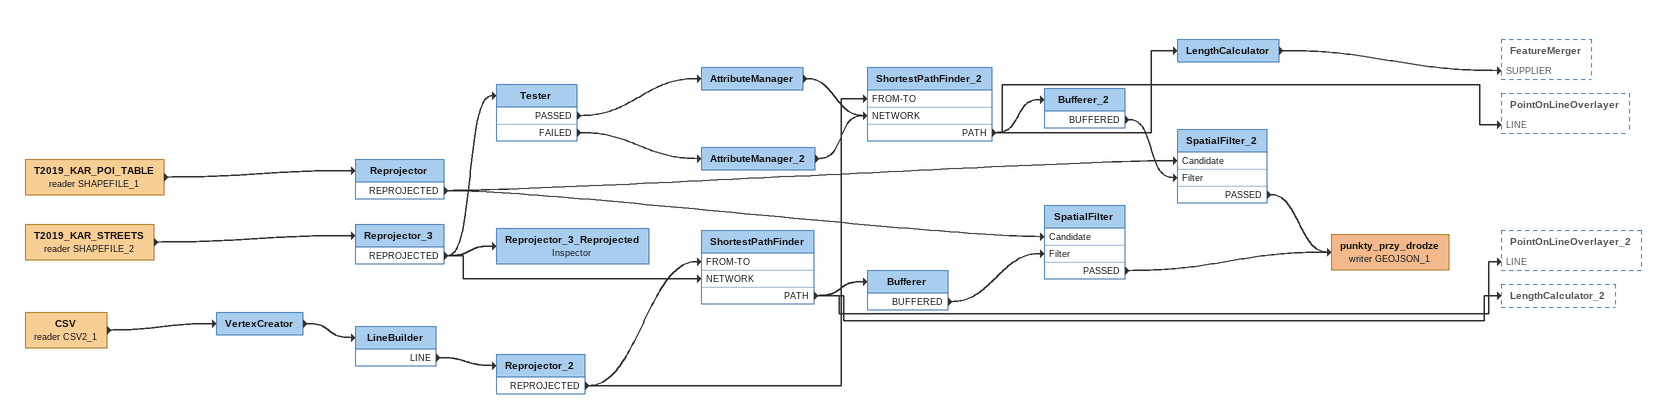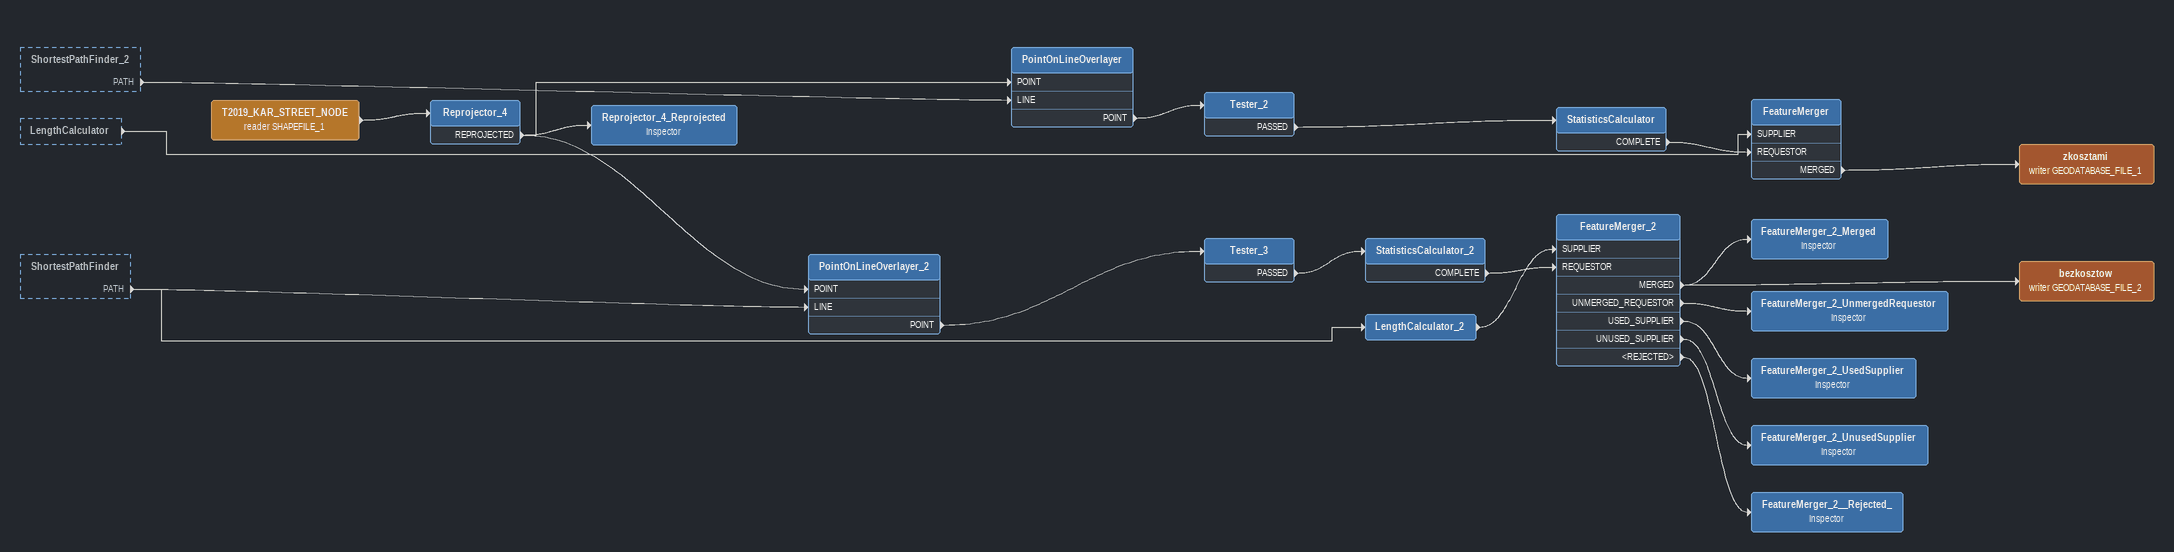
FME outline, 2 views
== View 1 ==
CSV (reader CSV2_1)
    -> VertexCreator
VertexCreator
    -> LineBuilder
LineBuilder
    LINE -> Reprojector_2
Reprojector_2
    REPROJECTED -> ShortestPathFinder [FROM-TO]
    REPROJECTED -> ShortestPathFinder_2 [FROM-TO]
T2019_KAR_POI_TABLE (reader SHAPEFILE_1)
    -> Reprojector
Reprojector
    REPROJECTED -> SpatialFilter [Candidate]
    REPROJECTED -> SpatialFilter_2 [Candidate]
T2019_KAR_STREETS (reader SHAPEFILE_2)
    -> Reprojector_3
Reprojector_3
    REPROJECTED -> ShortestPathFinder [NETWORK]
    REPROJECTED -> Tester
    REPROJECTED -> Reprojector_3_Reprojected
Tester
    PASSED -> AttributeManager
    FAILED -> AttributeManager_2
AttributeManager
    -> ShortestPathFinder_2 [NETWORK]
AttributeManager_2
    -> ShortestPathFinder_2 [NETWORK]
ShortestPathFinder_2
    PATH -> Bufferer_2
    PATH -> PointOnLineOverlayer [LINE]
    PATH -> LengthCalculator
LengthCalculator
    -> FeatureMerger [SUPPLIER]
Bufferer_2
    BUFFERED -> SpatialFilter_2 [Filter]
SpatialFilter_2
    PASSED -> punkty_przy_drodze (writer GEOJSON_1)
Reprojector_3_Reprojected: Inspector
ShortestPathFinder
    PATH -> Bufferer
    PATH -> PointOnLineOverlayer_2 [LINE]
    PATH -> LengthCalculator_2
Bufferer
    BUFFERED -> SpatialFilter [Filter]
SpatialFilter
    PASSED -> punkty_przy_drodze (writer GEOJSON_1)
punkty_przy_drodze (writer GEOJSON_1)

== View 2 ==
ShortestPathFinder_2 [outside]
    PATH -> PointOnLineOverlayer [LINE]
LengthCalculator [outside]
    -> FeatureMerger [SUPPLIER]
ShortestPathFinder [outside]
    PATH -> PointOnLineOverlayer_2 [LINE]
    PATH -> LengthCalculator_2
LengthCalculator_2
    -> FeatureMerger_2 [SUPPLIER]
T2019_KAR_STREET_NODE (reader SHAPEFILE_1)
    -> Reprojector_4
Reprojector_4
    REPROJECTED -> PointOnLineOverlayer [POINT]
    REPROJECTED -> PointOnLineOverlayer_2 [POINT]
    REPROJECTED -> Reprojector_4_Reprojected
PointOnLineOverlayer
    POINT -> Tester_2
Tester_2
    PASSED -> StatisticsCalculator
StatisticsCalculator
    COMPLETE -> FeatureMerger [REQUESTOR]
FeatureMerger
    MERGED -> zkosztami (writer GEODATABASE_FILE_1)
zkosztami (writer GEODATABASE_FILE_1)
Reprojector_4_Reprojected: Inspector
PointOnLineOverlayer_2
    POINT -> Tester_3
Tester_3
    PASSED -> StatisticsCalculator_2
StatisticsCalculator_2
    COMPLETE -> FeatureMerger_2 [REQUESTOR]
FeatureMerger_2
    MERGED -> bezkosztow (writer GEODATABASE_FILE_2)
    MERGED -> FeatureMerger_2_Merged
    UNMERGED_REQUESTOR -> FeatureMerger_2_UnmergedRequestor
    USED_SUPPLIER -> FeatureMerger_2_UsedSupplier
    UNUSED_SUPPLIER -> FeatureMerger_2_UnusedSupplier
    <REJECTED> -> FeatureMerger_2__Rejected_
FeatureMerger_2_Merged: Inspector
bezkosztow (writer GEODATABASE_FILE_2)
FeatureMerger_2_UnmergedRequestor: Inspector
FeatureMerger_2_UsedSupplier: Inspector
FeatureMerger_2_UnusedSupplier: Inspector
FeatureMerger_2__Rejected_: Inspector
